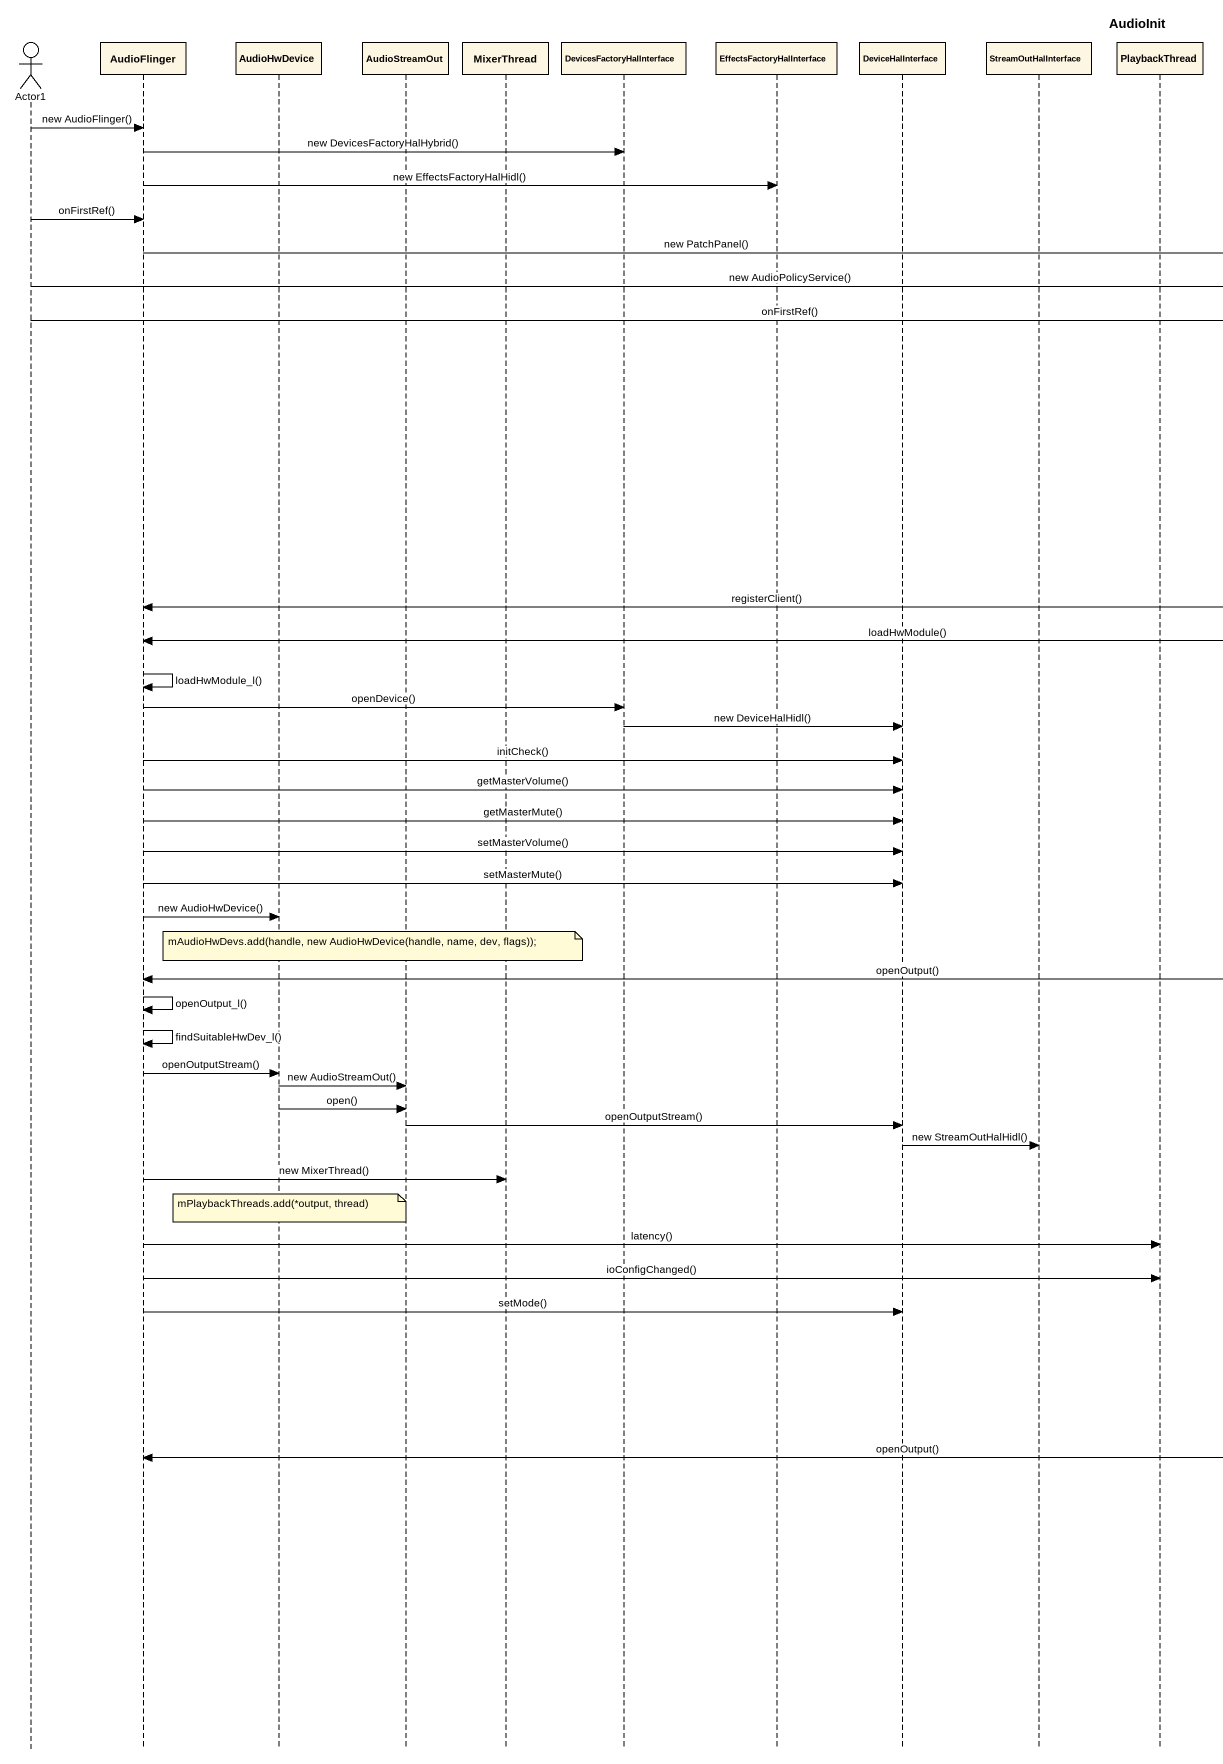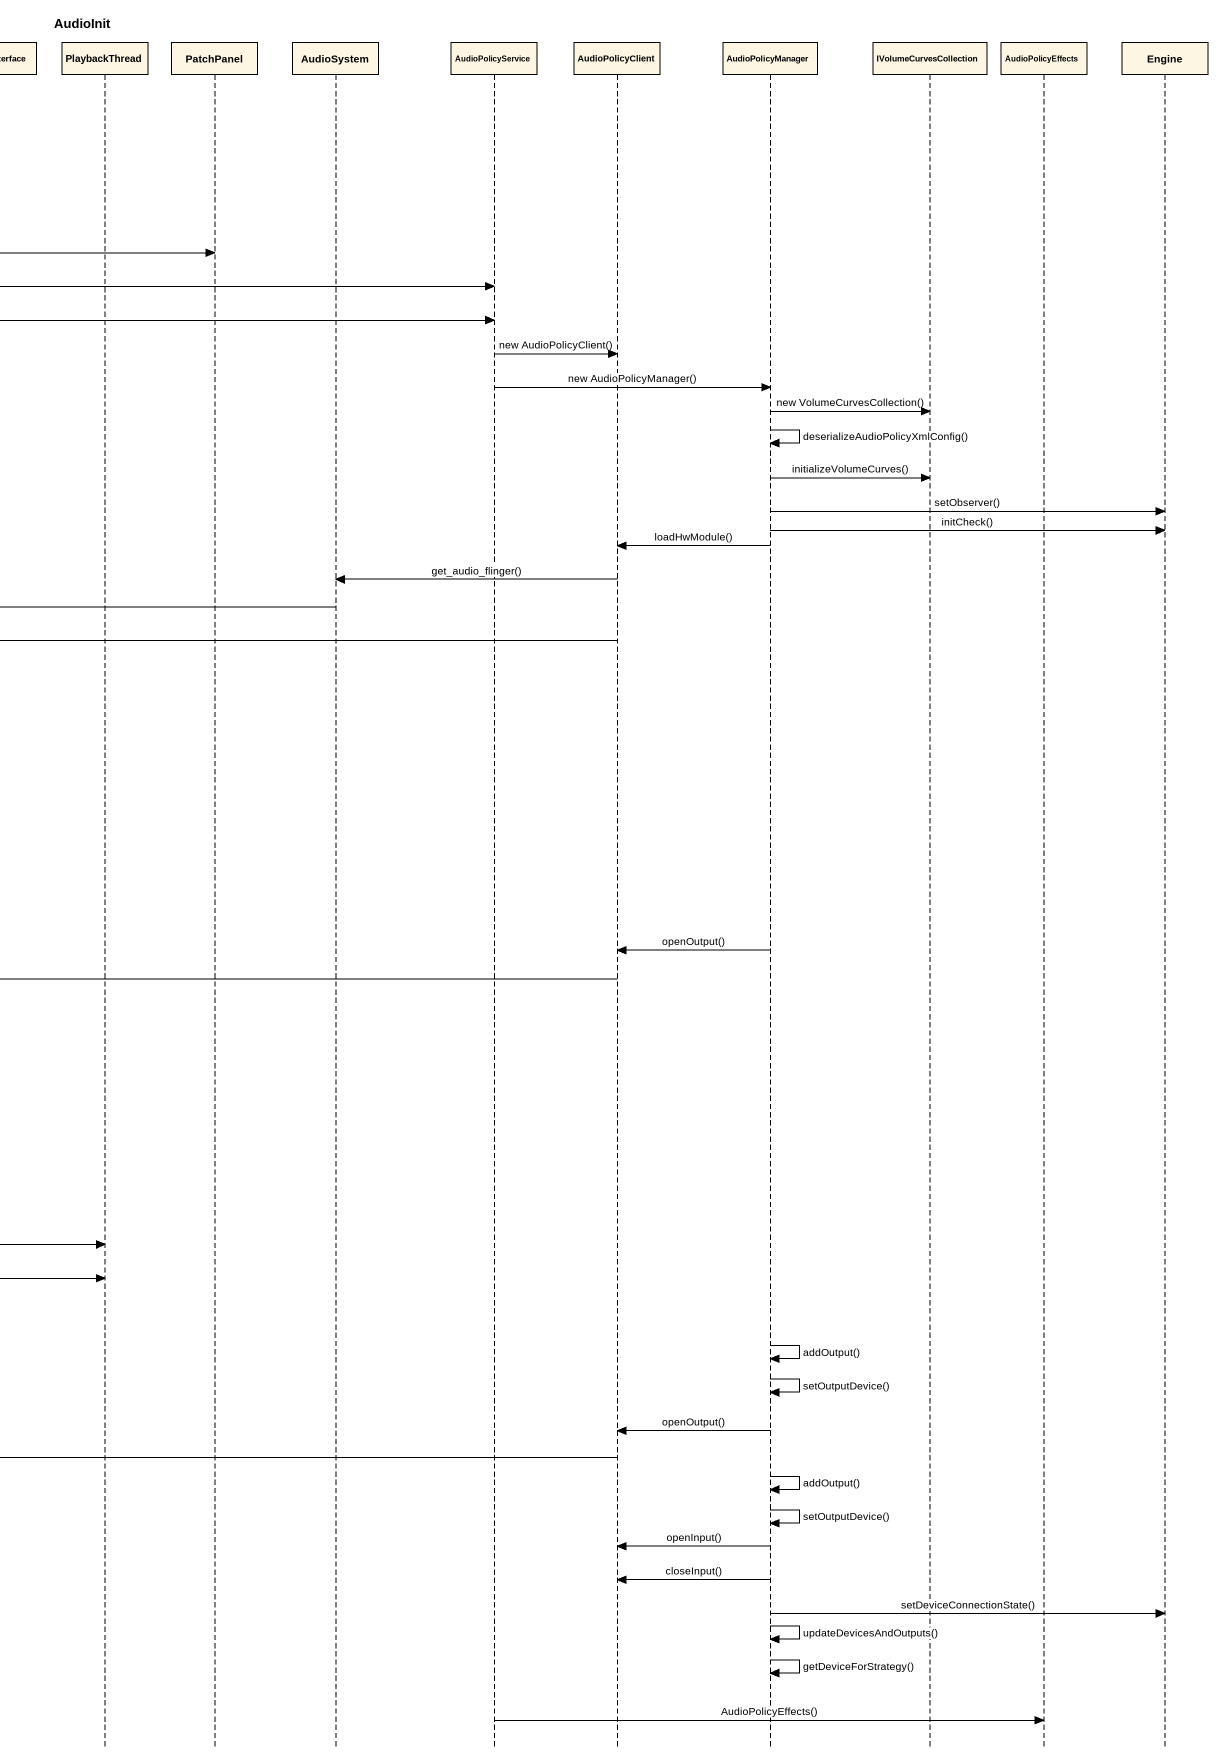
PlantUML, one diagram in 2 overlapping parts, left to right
@startuml
title AudioInit
hide footbox
actor Actor1
participant AudioFlinger
participant AudioHwDevice
participant AudioStreamOut
participant MixerThread
participant DevicesFactoryHalInterface
participant EffectsFactoryHalInterface
participant DeviceHalInterface
participant StreamOutHalInterface
participant PlaybackThread
participant PatchPanel
participant AudioSystem
participant AudioPolicyService
participant AudioPolicyClient
participant AudioPolicyManager
participant IVolumeCurvesCollection
participant AudioPolicyEffects
participant Engine

Actor1 -> AudioFlinger : new AudioFlinger()
AudioFlinger -> DevicesFactoryHalInterface : new DevicesFactoryHalHybrid()
AudioFlinger -> EffectsFactoryHalInterface : new EffectsFactoryHalHidl()
Actor1 -> AudioFlinger : onFirstRef()
AudioFlinger -> PatchPanel : new PatchPanel()
Actor1 -> AudioPolicyService : new AudioPolicyService()
Actor1 -> AudioPolicyService : onFirstRef()
AudioPolicyService -> AudioPolicyClient : new AudioPolicyClient()
AudioPolicyService -> AudioPolicyManager : new AudioPolicyManager()
AudioPolicyManager -> IVolumeCurvesCollection : new VolumeCurvesCollection()
AudioPolicyManager -> AudioPolicyManager : deserializeAudioPolicyXmlConfig()
AudioPolicyManager -> IVolumeCurvesCollection : initializeVolumeCurves()
AudioPolicyManager -> Engine : setObserver()
AudioPolicyManager -> Engine : initCheck()
AudioPolicyManager -> AudioPolicyClient : loadHwModule()
AudioPolicyClient -> AudioSystem : get_audio_flinger()
AudioSystem -> AudioFlinger : registerClient()
AudioPolicyClient -> AudioFlinger : loadHwModule()
AudioFlinger -> AudioFlinger : loadHwModule_l()
AudioFlinger -> DevicesFactoryHalInterface : openDevice()
DevicesFactoryHalInterface -> DeviceHalInterface : new DeviceHalHidl()
AudioFlinger -> DeviceHalInterface : initCheck()
AudioFlinger -> DeviceHalInterface : getMasterVolume()
AudioFlinger -> DeviceHalInterface : getMasterMute()
AudioFlinger -> DeviceHalInterface : setMasterVolume()
AudioFlinger -> DeviceHalInterface : setMasterMute()
AudioFlinger -> AudioHwDevice : new AudioHwDevice()
note over AudioStreamOut : mAudioHwDevs.add(handle, new AudioHwDevice(handle, name, dev, flags));
AudioPolicyManager -> AudioPolicyClient : openOutput()
AudioPolicyClient -> AudioFlinger : openOutput()
AudioFlinger -> AudioFlinger : openOutput_l()
AudioFlinger -> AudioFlinger : findSuitableHwDev_l()
AudioFlinger -> AudioHwDevice : openOutputStream()
AudioHwDevice -> AudioStreamOut : new AudioStreamOut()
AudioHwDevice -> AudioStreamOut : open()
AudioStreamOut -> DeviceHalInterface : openOutputStream()
DeviceHalInterface -> StreamOutHalInterface : new StreamOutHalHidl()
AudioFlinger -> MixerThread : new MixerThread()
note over AudioHwDevice : mPlaybackThreads.add(*output, thread)
AudioFlinger -> PlaybackThread : latency()
AudioFlinger -> PlaybackThread : ioConfigChanged()
AudioFlinger -> DeviceHalInterface : setMode()
AudioPolicyManager -> AudioPolicyManager : addOutput()
AudioPolicyManager -> AudioPolicyManager : setOutputDevice()
AudioPolicyManager -> AudioPolicyClient : openOutput()
AudioPolicyClient -> AudioFlinger : openOutput()
AudioPolicyManager -> AudioPolicyManager : addOutput()
AudioPolicyManager -> AudioPolicyManager : setOutputDevice()
AudioPolicyManager -> AudioPolicyClient : openInput()
AudioPolicyManager -> AudioPolicyClient : closeInput()
AudioPolicyManager -> Engine : setDeviceConnectionState()
AudioPolicyManager -> AudioPolicyManager : updateDevicesAndOutputs()
AudioPolicyManager -> AudioPolicyManager : getDeviceForStrategy()
AudioPolicyService -> AudioPolicyEffects : AudioPolicyEffects()
@enduml
